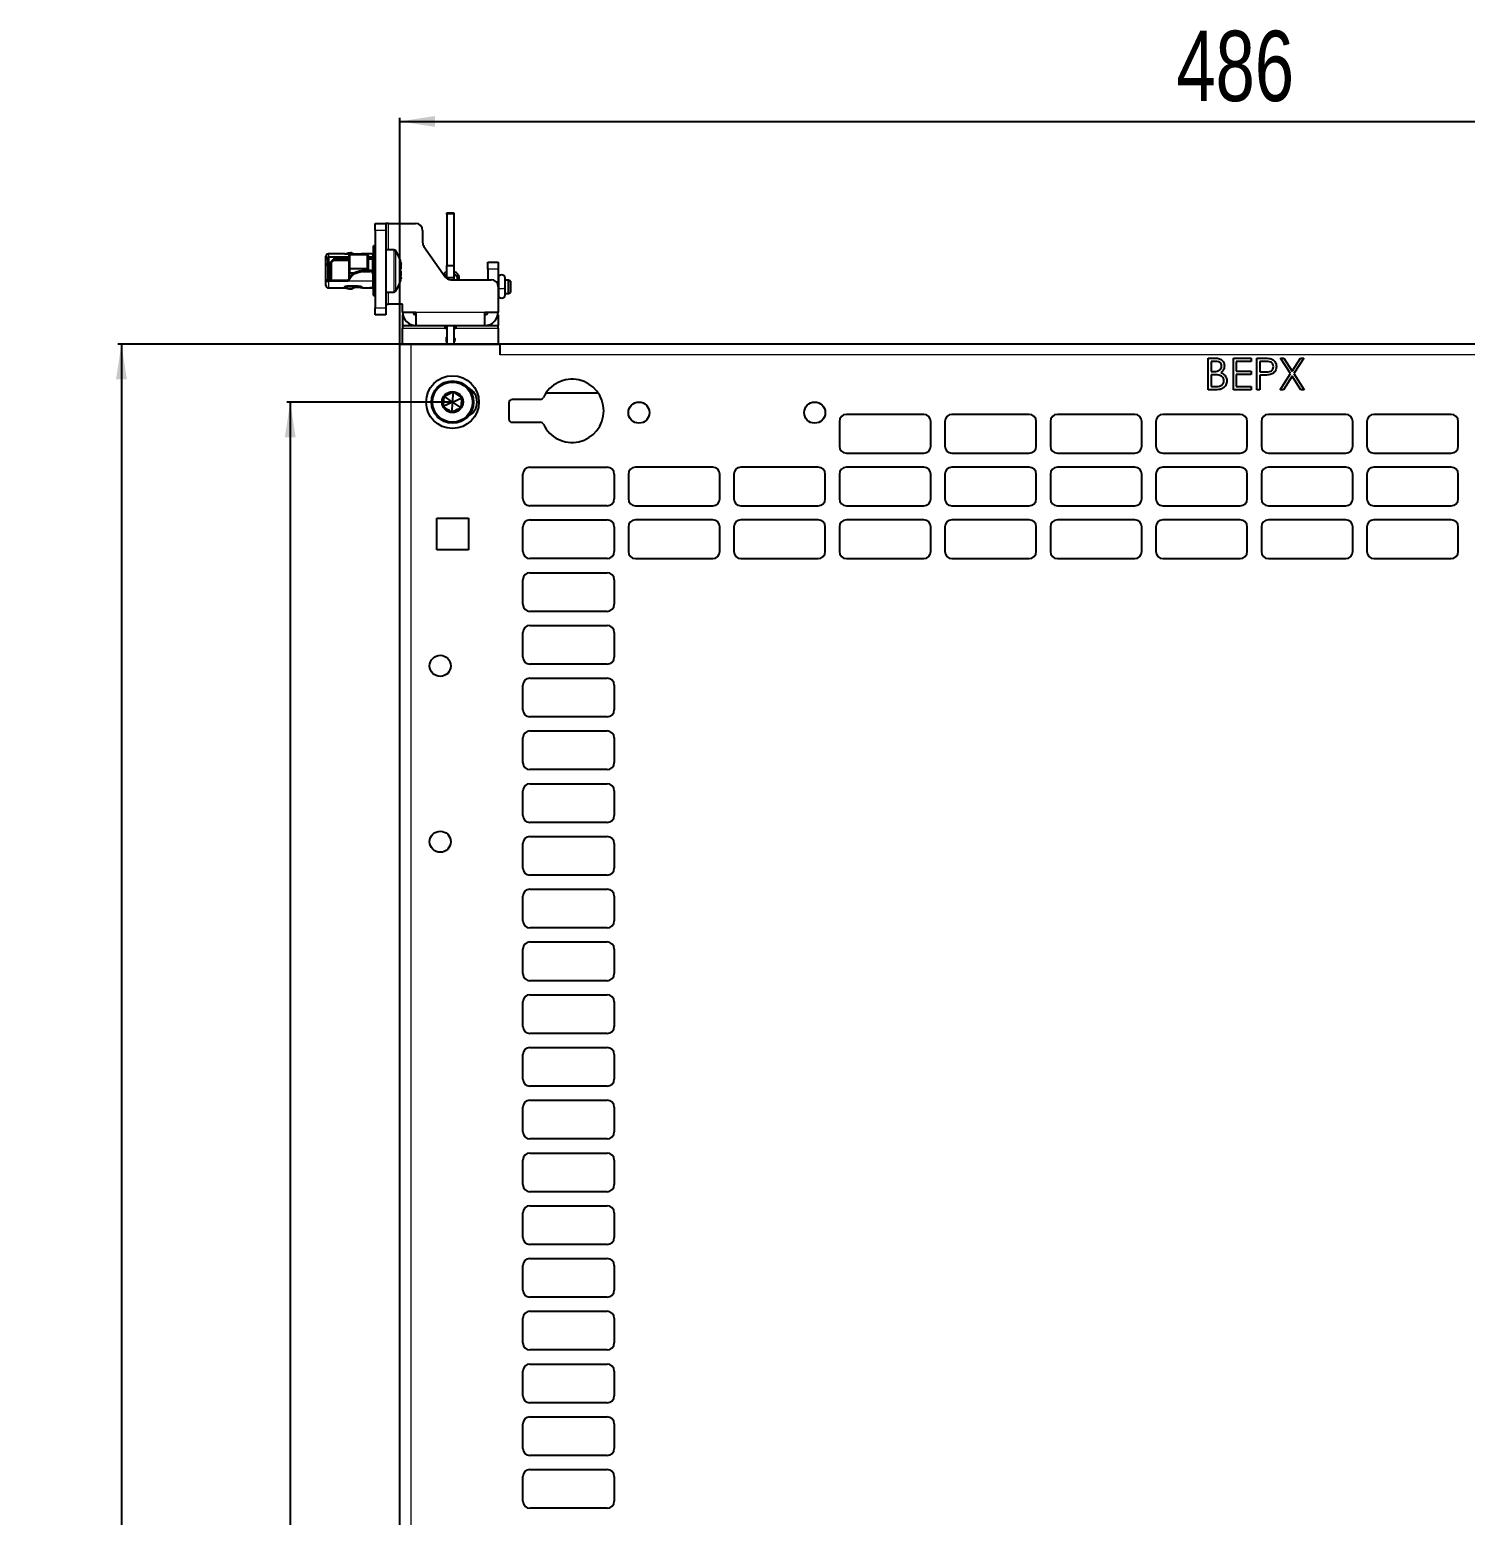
# Model space of a CAD drawing. Header units: millimetres. Extents: x -592 to 811, y -14 to 1990.
# Drawn here: x -591.7 to -183.4, y 1500.8 to 1923.2 of the extents above; entities that cross this region are included whole.
import ezdxf

# ---------------------------------------------------------------- set-up
doc = ezdxf.new("R2010")
doc.units = ezdxf.units.MM
doc.layers.add('FORMAT', color=7, linetype='Continuous')
doc.styles.add('SLDTEXTSTYLE0', font='TXT', dxfattribs={"width": 0.75})
doc.dimstyles.new('SLDDIMSTYLE0', dxfattribs={"dimtxt": 20, "dimasz": 10, "dimexe": 0, "dimexo": 0.0625, "dimgap": 5, "dimtad": 2, "dimdec": 1, "dimrnd": 1e-09, "dimzin": 12, "dimdsep": 46, "dimtxsty": 'SLDTEXTSTYLE0', "dimsah": 1, "dimcen": 0.09, "dimadec": 0, "dimazin": 3, "dimtfac": 1, "dimtofl": 0, "dimtmove": 0, "dimatfit": 3, "dimfxl": 0, "dimfrac": 2, "dimtolj": 1, "dimtzin": 12, "dimarcsym": 0})

# ---------------------------------------------------------------- blocks, each defined once
blk = doc.blocks.new('_D')
at = {"layer": 'FORMAT'}
for p, q in [((-457.93, 1833.85), (-566.57, 1833.85)), ((-565.57, 1833.85), (-565.57, 150.83)), ((-457.93, 150.83), (-566.57, 150.83))]:
    blk.add_line(p, q, dxfattribs=at)
for points in [[(-565.57, 1833.85), (-567.11, 1823.85), (-564.04, 1823.85)], [(-565.57, 150.83), (-564.04, 160.83), (-567.11, 160.83)]]:
    blk.add_solid(points, dxfattribs=at)
at = {"layer": 'FORMAT', "insert": (-591.36, 962.78), "char_height": 20, "attachment_point": 1, "rotation": 90, "style": 'SLDTEXTSTYLE0'}
blk.add_mtext('1683', dxfattribs=at)
blk = doc.blocks.new('_D_1')
at = {"layer": 'FORMAT'}
for p, q in [((-486.42, 1833.85), (-486.42, 1898.14)), ((-486.42, 1897.14), (-0.42, 1897.14)), ((-0.42, 1833.85), (-0.42, 1898.14))]:
    blk.add_line(p, q, dxfattribs=at)
for points in [[(-486.42, 1897.14), (-476.42, 1895.6), (-476.42, 1898.68)], [(-0.42, 1897.14), (-10.42, 1898.68), (-10.42, 1895.6)]]:
    blk.add_solid(points, dxfattribs=at)
at = {"layer": 'FORMAT', "insert": (-265.59, 1922.92), "char_height": 20, "attachment_point": 1, "style": 'SLDTEXTSTYLE0'}
blk.add_mtext('486', dxfattribs=at)
blk = doc.blocks.new('_D_5')
at = {"layer": 'FORMAT'}
for p, q in [((-471.43, 1817.34), (-518.57, 1817.34)), ((-517.57, 1817.34), (-517.57, 167.34)), ((-471.43, 167.34), (-518.57, 167.34))]:
    blk.add_line(p, q, dxfattribs=at)
for points in [[(-517.57, 1817.34), (-519.11, 1807.34), (-516.04, 1807.34)], [(-517.57, 167.34), (-516.04, 177.34), (-519.11, 177.34)]]:
    blk.add_solid(points, dxfattribs=at)
at = {"layer": 'FORMAT', "insert": (-543.36, 962.78), "char_height": 20, "attachment_point": 1, "rotation": 90, "style": 'SLDTEXTSTYLE0'}
blk.add_mtext('1650', dxfattribs=at)

msp = doc.modelspace()

# ---------------------------------------------------------------- linework, layer by layer
at = {"color": 7, "linetype": 'Continuous', "lineweight": 25}
for p, q in [((-493.42, 1868.14), (-490.42, 1868.14)), ((-493.42, 1866.14), (-493.42, 1868.14)), ((-490.42, 1868.14), (-490.42, 1866.14)), ((-489.62, 1868.14), (-490.42, 1868.14)), ((-489.62, 1868.14), (-481.92, 1868.14)), ((-473.02, 1871.14), (-471.02, 1871.14)), ((-473.02, 1870.77), (-473.02, 1871.14)), ((-473.02, 1870.77), (-473.02, 1856.14)), ((-471.02, 1871.14), (-471.02, 1870.77)), ((-471.02, 1870.77), (-471.02, 1856.14)), ((-493.42, 1866.14), (-493.42, 1844.14)), ((-490.42, 1866.14), (-490.42, 1844.14)), ((-479.92, 1866.14), (-479.92, 1862.77)), ((-507.42, 1857.94), (-507.42, 1858.79)), ((-502.02, 1859.49), (-506.72, 1859.49)), ((-504.72, 1858.5), (-506.72, 1858.5)), ((-504.72, 1858.1), (-504.72, 1858.5)), ((-500.82, 1858.5), (-504.72, 1858.5)), ((-502.02, 1859.49), (-502.02, 1859.48)), ((-502.02, 1859.46), (-502.02, 1859.48)), ((-498.22, 1859.38), (-501.52, 1859.38)), ((-500.82, 1858.95), (-500.71, 1859.19)), ((-500.82, 1855.35), (-500.82, 1858.95)), ((-500.71, 1859.19), (-500.71, 1855.23)), ((-495.62, 1859.19), (-500.71, 1859.19)), ((-499.5, 1859.42), (-499.42, 1859.38)), ((-494.4, 1859.49), (-497.05, 1859.49)), ((-495.62, 1855.23), (-495.62, 1859.19)), ((-495.62, 1859.19), (-495.42, 1859.05)), ((-495.42, 1859.05), (-495.42, 1855.3)), ((-494.12, 1858.5), (-495.42, 1858.5)), ((-494.37, 1859.49), (-494.12, 1859.49)), ((-493.92, 1851.94), (-493.92, 1861.74)), ((-493.42, 1861.74), (-493.92, 1861.74)), ((-488.1, 1860.64), (-490.42, 1860.64)), ((-479.56, 1861.62), (-473.52, 1852.99)), ((-507.42, 1857.94), (-506.92, 1857.94)), ((-507.42, 1856.52), (-507.42, 1857.94)), ((-506.92, 1856.52), (-507.42, 1856.52)), ((-507.42, 1856.28), (-507.42, 1856.52)), ((-506.92, 1856.28), (-507.42, 1856.28)), ((-507.42, 1851.99), (-507.42, 1856.28)), ((-506.92, 1857.94), (-506.92, 1856.52)), ((-506.92, 1856.52), (-506.92, 1856.28)), ((-506.92, 1856.28), (-506.92, 1851.99)), ((-506.72, 1857.27), (-506.72, 1857.07)), ((-506.22, 1856.89), (-506.72, 1856.89)), ((-506.72, 1856.89), (-506.72, 1856.66)), ((-506.72, 1856.66), (-506.22, 1856.66)), ((-506.72, 1856.48), (-506.72, 1856.06)), ((-506.42, 1856.06), (-506.72, 1856.06)), ((-506.72, 1856.06), (-506.72, 1855.91)), ((-506.72, 1855.91), (-506.42, 1855.91)), ((-506.42, 1852.14), (-506.42, 1856.66)), ((-506.22, 1856.66), (-506.22, 1856.89)), ((-505.92, 1857.02), (-505.92, 1852)), ((-500.82, 1857.64), (-505.25, 1857.64)), ((-504.72, 1858.1), (-500.82, 1858.1)), ((-500.82, 1855.35), (-500.71, 1855.23)), ((-500.82, 1854.16), (-500.82, 1855.35)), ((-495.62, 1855.23), (-500.71, 1855.23)), ((-500.71, 1855.23), (-500.71, 1854.02)), ((-497.22, 1854.68), (-498.06, 1854.57)), ((-495.62, 1854.69), (-497.03, 1854.69)), ((-497.03, 1854.48), (-494.87, 1854.48)), ((-495.62, 1855.23), (-495.42, 1855.3)), ((-495.62, 1854.69), (-495.62, 1855.23)), ((-495.42, 1854.77), (-495.62, 1854.69)), ((-495.42, 1858.1), (-494.12, 1858.1)), ((-495.42, 1855.3), (-495.42, 1854.77)), ((-494.87, 1854.79), (-495.42, 1854.79)), ((-494.22, 1858.1), (-494.22, 1854.43)), ((-493.92, 1857.64), (-494.22, 1857.64)), ((-493.92, 1854.48), (-494.22, 1854.44)), ((-473.02, 1856.14), (-471.02, 1856.14)), ((-473.02, 1852.64), (-473.02, 1856.14)), ((-471.02, 1856.14), (-471.02, 1852.64)), ((-461.42, 1857.14), (-458.42, 1857.14)), ((-461.42, 1855.14), (-461.42, 1857.14)), ((-461.42, 1855.14), (-461.42, 1852.14)), ((-458.42, 1857.14), (-458.42, 1855.14)), ((-458.42, 1855.14), (-458.42, 1850.14)), ((-506.92, 1851.99), (-507.42, 1851.99)), ((-507.42, 1850.49), (-507.42, 1851.99)), ((-506.72, 1853.36), (-506.42, 1853.36)), ((-506.72, 1852.61), (-506.42, 1852.61)), ((-506.72, 1852), (-506.72, 1852.61)), ((-506.72, 1852), (-501.12, 1852)), ((-501.12, 1851.7), (-506.72, 1851.7)), ((-506.42, 1852.14), (-506.29, 1852)), ((-502.02, 1850), (-502.02, 1850.13)), ((-498.22, 1850.34), (-501.52, 1850.34)), ((-501.12, 1852), (-499.97, 1853.59)), ((-499.97, 1853.29), (-501.12, 1851.7)), ((-501.12, 1852), (-501.12, 1851.7)), ((-500.82, 1854.16), (-500.71, 1854.02)), ((-500.82, 1852.41), (-500.82, 1854.16)), ((-499.48, 1854.02), (-500.71, 1854.02)), ((-500.71, 1854.02), (-500.71, 1852.57)), ((-499.1, 1850.15), (-499.21, 1850.34)), ((-499.1, 1850.15), (-499.1, 1850.14)), ((-494.12, 1854.19), (-494.12, 1853.89)), ((-494.12, 1853.89), (-494.12, 1851.7)), ((-493.92, 1851.94), (-493.42, 1851.94)), ((-493.92, 1851.58), (-493.92, 1850.34)), ((-493.92, 1847.79), (-493.92, 1850.34)), ((-493.92, 1850.34), (-493.42, 1850.34)), ((-493.43, 1851.64), (-493.42, 1851.64)), ((-471.02, 1852.64), (-473.02, 1852.64)), ((-473.02, 1852.64), (-473.02, 1852.49)), ((-471.88, 1852.14), (-460.42, 1852.14)), ((-471.02, 1852.64), (-471.02, 1852.14)), ((-470.1, 1852.61), (-470.1, 1852.14)), ((-470.1, 1852.61), (-470.1, 1852.61)), ((-469.5, 1852.14), (-469.5, 1852.62)), ((-458.39, 1852.04), (-458.42, 1852.04)), ((-458.42, 1850.14), (-458.42, 1842.94)), ((-458.39, 1852.55), (-458.39, 1849.81)), ((-456.49, 1849.81), (-456.49, 1852.55)), ((-455.47, 1852.04), (-456.49, 1852.04)), ((-454.97, 1851.75), (-455.47, 1852.04)), ((-455.47, 1848.24), (-455.47, 1852.04)), ((-454.97, 1851.75), (-454.97, 1848.53)), ((-506.72, 1849.79), (-502.02, 1849.79)), ((-502.02, 1850), (-502.02, 1849.79)), ((-502.02, 1849.8), (-500.93, 1849.61)), ((-498.22, 1849.9), (-499.42, 1849.9)), ((-497.05, 1849.79), (-494.4, 1849.79)), ((-497.02, 1849.79), (-497.05, 1849.79)), ((-497.02, 1849.79), (-497.02, 1849.92)), ((-494.92, 1849.82), (-494.92, 1849.84)), ((-494.37, 1849.96), (-494.12, 1849.96)), ((-494.37, 1849.79), (-494.12, 1849.79)), ((-493.42, 1847.79), (-493.92, 1847.79)), ((-493.92, 1847.79), (-493.92, 1847.54)), ((-493.42, 1847.54), (-493.92, 1847.54)), ((-490.42, 1848.64), (-488.1, 1848.64)), ((-458.42, 1848.24), (-458.39, 1848.24)), ((-458.39, 1849.81), (-458.39, 1847.85)), ((-456.49, 1847.85), (-456.49, 1849.81)), ((-456.49, 1848.24), (-455.47, 1848.24)), ((-455.47, 1848.24), (-454.97, 1848.53)), ((-493.42, 1842.14), (-493.42, 1844.14)), ((-490.42, 1842.14), (-493.42, 1842.14)), ((-490.42, 1845.14), (-489.62, 1845.14)), ((-490.42, 1844.14), (-490.42, 1842.14)), ((-485.62, 1845.14), (-489.62, 1845.14)), ((-485.62, 1842.94), (-485.62, 1845.14)), ((-485.62, 1842.94), (-481.82, 1842.94)), ((-485.62, 1842.14), (-485.62, 1839.14)), ((-485.54, 1842.14), (-485.62, 1842.14)), ((-481.82, 1842.94), (-481.82, 1839.14)), ((-462.22, 1842.94), (-458.42, 1842.94)), ((-462.22, 1839.14), (-462.22, 1842.94)), ((-458.42, 1842.14), (-458.51, 1842.14)), ((-458.42, 1842.14), (-458.42, 1839.14)), ((-485.62, 1839.14), (-481.82, 1839.14)), ((-485.62, 1839.14), (-485.62, 1838.34)), ((-485.62, 1833.84), (-485.62, 1838.34)), ((-481.82, 1839.14), (-473.52, 1839.14)), ((-473.52, 1839.14), (-470.52, 1839.14)), ((-473.52, 1838.34), (-473.52, 1839.14)), ((-473.52, 1838.34), (-473.02, 1838.34)), ((-473.02, 1839.14), (-473.02, 1833.84)), ((-471.02, 1839.14), (-471.02, 1833.84)), ((-471.02, 1838.34), (-470.52, 1838.34)), ((-470.52, 1839.14), (-462.22, 1839.14)), ((-470.52, 1839.14), (-470.52, 1838.34)), ((-462.22, 1839.14), (-458.42, 1839.14)), ((-458.42, 1838.34), (-458.42, 1839.14)), ((-458.42, 1838.34), (-458.42, 1833.84)), ((-486.42, 150.84), (-486.42, 1833.84)), ((-486.42, 1833.84), (-483.32, 1833.84)), ((-483.32, 1833.84), (-457.92, 1833.84)), ((-457.92, 1833.84), (-457.92, 1833.85)), ((-28.92, 1833.85), (-457.92, 1833.85)), ((-457.92, 1833.84), (-457.92, 1830.75)), ((-256.54, 1829.85), (-254.78, 1829.85)), ((-256.54, 1820.85), (-256.54, 1829.85)), ((-254.63, 1828.92), (-255.73, 1828.92)), ((-255.73, 1828.92), (-255.73, 1826.04)), ((-249.38, 1829.85), (-244.31, 1829.85)), ((-249.38, 1820.85), (-249.38, 1829.85)), ((-248.58, 1828.92), (-248.58, 1826.15)), ((-244.31, 1828.92), (-248.58, 1828.92)), ((-244.31, 1829.85), (-244.31, 1828.92)), ((-242.69, 1829.85), (-240.93, 1829.85)), ((-242.69, 1820.85), (-242.69, 1829.85)), ((-241.88, 1828.92), (-241.88, 1825.92)), ((-240.24, 1828.92), (-241.88, 1828.92)), ((-235.94, 1829.85), (-235.01, 1829.85)), ((-233.12, 1825.44), (-235.94, 1829.85)), ((-235.01, 1829.85), (-232.65, 1826.17)), ((-232.65, 1826.17), (-230.3, 1829.85)), ((-229.36, 1829.85), (-232.19, 1825.44)), ((-230.3, 1829.85), (-229.36, 1829.85)), ((-255.73, 1826.04), (-255.19, 1826.04)), ((-255.73, 1825.12), (-255.73, 1821.77)), ((-255.19, 1825.12), (-255.73, 1825.12)), ((-248.58, 1826.15), (-244.31, 1826.15)), ((-248.58, 1825.23), (-248.58, 1821.77)), ((-244.31, 1825.23), (-248.58, 1825.23)), ((-244.31, 1826.15), (-244.31, 1825.23)), ((-241.88, 1825.92), (-240.31, 1825.9)), ((-241.88, 1825), (-241.88, 1820.85)), ((-241.24, 1825), (-241.88, 1825)), ((-236.06, 1820.85), (-233.12, 1825.44)), ((-232.65, 1824.71), (-235.12, 1820.85)), ((-230.18, 1820.85), (-232.65, 1824.71)), ((-232.19, 1825.44), (-229.25, 1820.85)), ((-254.1, 1820.85), (-256.54, 1820.85)), ((-255.73, 1821.77), (-254.58, 1821.77)), ((-244.31, 1820.85), (-249.38, 1820.85)), ((-248.58, 1821.77), (-244.31, 1821.77)), ((-244.31, 1821.77), (-244.31, 1820.85)), ((-241.88, 1820.85), (-242.69, 1820.85)), ((-235.12, 1820.85), (-236.06, 1820.85)), ((-229.25, 1820.85), (-230.18, 1820.85)), ((-471.42, 1817.34), (-474.04, 1816.12)), ((-471.42, 1817.34), (-473.79, 1818.99)), ((-471.42, 1817.34), (-471.68, 1814.46)), ((-471.42, 1817.34), (-471.17, 1820.21)), ((-471.42, 1817.34), (-468.81, 1818.56)), ((-471.42, 1817.34), (-469.06, 1815.68)), ((-455.42, 1817.1), (-455.42, 1812.6)), ((-446.48, 1818.1), (-454.42, 1818.1)), ((-429.94, 1819.85), (-444.91, 1819.85)), ((-337.42, 1813.84), (-359.42, 1813.84)), ((-307.42, 1813.84), (-329.42, 1813.84)), ((-277.42, 1813.84), (-299.42, 1813.84)), ((-247.42, 1813.84), (-269.42, 1813.84)), ((-217.42, 1813.84), (-239.42, 1813.84)), ((-187.42, 1813.84), (-209.42, 1813.84)), ((-454.42, 1811.6), (-446.48, 1811.6)), ((-361.42, 1811.84), (-361.42, 1804.84)), ((-335.42, 1804.84), (-335.42, 1811.84)), ((-331.42, 1811.84), (-331.42, 1804.84)), ((-305.42, 1804.84), (-305.42, 1811.84)), ((-301.42, 1811.84), (-301.42, 1804.84)), ((-275.42, 1804.84), (-275.42, 1811.84)), ((-271.42, 1811.84), (-271.42, 1804.84)), ((-245.42, 1804.84), (-245.42, 1811.84)), ((-241.42, 1811.84), (-241.42, 1804.84)), ((-215.42, 1804.84), (-215.42, 1811.84)), ((-211.42, 1811.84), (-211.42, 1804.84)), ((-185.42, 1804.84), (-185.42, 1811.84)), ((-359.42, 1802.84), (-337.42, 1802.84)), ((-329.42, 1802.84), (-307.42, 1802.84)), ((-299.42, 1802.84), (-277.42, 1802.84)), ((-269.42, 1802.84), (-247.42, 1802.84)), ((-239.42, 1802.84), (-217.42, 1802.84)), ((-209.42, 1802.84), (-187.42, 1802.84)), ((-451.42, 1789.84), (-451.42, 1796.84)), ((-449.42, 1798.84), (-427.42, 1798.84)), ((-425.42, 1796.84), (-425.42, 1789.84)), ((-421.42, 1796.84), (-421.42, 1789.84)), ((-397.42, 1798.84), (-419.42, 1798.84)), ((-395.42, 1789.84), (-395.42, 1796.84)), ((-391.42, 1796.84), (-391.42, 1789.84)), ((-367.42, 1798.84), (-389.42, 1798.84)), ((-365.42, 1789.84), (-365.42, 1796.84)), ((-361.42, 1796.84), (-361.42, 1789.84)), ((-337.42, 1798.84), (-359.42, 1798.84)), ((-335.42, 1789.84), (-335.42, 1796.84)), ((-331.42, 1796.84), (-331.42, 1789.84)), ((-307.42, 1798.84), (-329.42, 1798.84)), ((-305.42, 1789.84), (-305.42, 1796.84)), ((-301.42, 1796.84), (-301.42, 1789.84)), ((-277.42, 1798.84), (-299.42, 1798.84)), ((-275.42, 1789.84), (-275.42, 1796.84)), ((-271.42, 1796.84), (-271.42, 1789.84)), ((-247.42, 1798.84), (-269.42, 1798.84)), ((-245.42, 1789.84), (-245.42, 1796.84)), ((-241.42, 1796.84), (-241.42, 1789.84)), ((-217.42, 1798.84), (-239.42, 1798.84)), ((-215.42, 1789.84), (-215.42, 1796.84)), ((-211.42, 1796.84), (-211.42, 1789.84)), ((-187.42, 1798.84), (-209.42, 1798.84)), ((-185.42, 1789.84), (-185.42, 1796.84)), ((-427.42, 1787.84), (-449.42, 1787.84)), ((-419.42, 1787.84), (-397.42, 1787.84)), ((-389.42, 1787.84), (-367.42, 1787.84)), ((-359.42, 1787.84), (-337.42, 1787.84)), ((-329.42, 1787.84), (-307.42, 1787.84)), ((-299.42, 1787.84), (-277.42, 1787.84)), ((-269.42, 1787.84), (-247.42, 1787.84)), ((-239.42, 1787.84), (-217.42, 1787.84)), ((-209.42, 1787.84), (-187.42, 1787.84)), ((-475.92, 1784.34), (-466.92, 1784.34)), ((-475.92, 1775.34), (-475.92, 1784.34)), ((-466.92, 1784.34), (-466.92, 1775.34)), ((-449.42, 1783.84), (-427.42, 1783.84)), ((-397.42, 1783.84), (-419.42, 1783.84)), ((-367.42, 1783.84), (-389.42, 1783.84)), ((-337.42, 1783.84), (-359.42, 1783.84)), ((-307.42, 1783.84), (-329.42, 1783.84)), ((-277.42, 1783.84), (-299.42, 1783.84)), ((-247.42, 1783.84), (-269.42, 1783.84)), ((-217.42, 1783.84), (-239.42, 1783.84)), ((-187.42, 1783.84), (-209.42, 1783.84)), ((-451.42, 1774.84), (-451.42, 1781.84)), ((-425.42, 1781.84), (-425.42, 1774.84)), ((-421.42, 1781.84), (-421.42, 1774.84)), ((-395.42, 1774.84), (-395.42, 1781.84)), ((-391.42, 1781.84), (-391.42, 1774.84)), ((-365.42, 1774.84), (-365.42, 1781.84)), ((-361.42, 1781.84), (-361.42, 1774.84)), ((-335.42, 1774.84), (-335.42, 1781.84)), ((-331.42, 1781.84), (-331.42, 1774.84)), ((-305.42, 1774.84), (-305.42, 1781.84)), ((-301.42, 1781.84), (-301.42, 1774.84)), ((-275.42, 1774.84), (-275.42, 1781.84)), ((-271.42, 1781.84), (-271.42, 1774.84)), ((-245.42, 1774.84), (-245.42, 1781.84)), ((-241.42, 1781.84), (-241.42, 1774.84)), ((-215.42, 1774.84), (-215.42, 1781.84)), ((-211.42, 1781.84), (-211.42, 1774.84)), ((-185.42, 1774.84), (-185.42, 1781.84)), ((-466.92, 1775.34), (-475.92, 1775.34)), ((-427.42, 1772.84), (-449.42, 1772.84)), ((-419.42, 1772.84), (-397.42, 1772.84)), ((-389.42, 1772.84), (-367.42, 1772.84)), ((-359.42, 1772.84), (-337.42, 1772.84)), ((-329.42, 1772.84), (-307.42, 1772.84)), ((-299.42, 1772.84), (-277.42, 1772.84)), ((-269.42, 1772.84), (-247.42, 1772.84)), ((-239.42, 1772.84), (-217.42, 1772.84)), ((-209.42, 1772.84), (-187.42, 1772.84)), ((-451.42, 1759.84), (-451.42, 1766.84)), ((-449.42, 1768.84), (-427.42, 1768.84)), ((-425.42, 1766.84), (-425.42, 1759.84)), ((-427.42, 1757.84), (-449.42, 1757.84)), ((-449.42, 1753.84), (-427.42, 1753.84)), ((-451.42, 1744.84), (-451.42, 1751.84)), ((-425.42, 1751.84), (-425.42, 1744.84)), ((-427.42, 1742.84), (-449.42, 1742.84)), ((-451.42, 1729.84), (-451.42, 1736.84)), ((-449.42, 1738.84), (-427.42, 1738.84)), ((-425.42, 1736.84), (-425.42, 1729.84)), ((-427.42, 1727.84), (-449.42, 1727.84)), ((-449.42, 1723.84), (-427.42, 1723.84)), ((-451.42, 1714.84), (-451.42, 1721.84)), ((-425.42, 1721.84), (-425.42, 1714.84)), ((-427.42, 1712.84), (-449.42, 1712.84)), ((-451.42, 1699.84), (-451.42, 1706.84)), ((-449.42, 1708.84), (-427.42, 1708.84)), ((-425.42, 1706.84), (-425.42, 1699.84)), ((-427.42, 1697.84), (-449.42, 1697.84)), ((-449.42, 1693.84), (-427.42, 1693.84)), ((-451.42, 1684.84), (-451.42, 1691.84)), ((-425.42, 1691.84), (-425.42, 1684.84)), ((-427.42, 1682.84), (-449.42, 1682.84)), ((-449.42, 1678.84), (-427.42, 1678.84)), ((-451.42, 1669.84), (-451.42, 1676.84)), ((-425.42, 1676.84), (-425.42, 1669.84)), ((-427.42, 1667.84), (-449.42, 1667.84)), ((-451.42, 1654.84), (-451.42, 1661.84)), ((-449.42, 1663.84), (-427.42, 1663.84)), ((-425.42, 1661.84), (-425.42, 1654.84)), ((-427.42, 1652.84), (-449.42, 1652.84)), ((-449.42, 1648.84), (-427.42, 1648.84)), ((-451.42, 1639.84), (-451.42, 1646.84)), ((-425.42, 1646.84), (-425.42, 1639.84)), ((-427.42, 1637.84), (-449.42, 1637.84)), ((-451.42, 1624.84), (-451.42, 1631.84)), ((-449.42, 1633.84), (-427.42, 1633.84)), ((-425.42, 1631.84), (-425.42, 1624.84)), ((-427.42, 1622.84), (-449.42, 1622.84)), ((-449.42, 1618.84), (-427.42, 1618.84)), ((-451.42, 1609.84), (-451.42, 1616.84)), ((-425.42, 1616.84), (-425.42, 1609.84)), ((-427.42, 1607.84), (-449.42, 1607.84)), ((-451.42, 1594.84), (-451.42, 1601.84)), ((-449.42, 1603.84), (-427.42, 1603.84)), ((-425.42, 1601.84), (-425.42, 1594.84)), ((-427.42, 1592.84), (-449.42, 1592.84)), ((-449.42, 1588.84), (-427.42, 1588.84)), ((-451.42, 1579.84), (-451.42, 1586.84)), ((-425.42, 1586.84), (-425.42, 1579.84)), ((-427.42, 1577.84), (-449.42, 1577.84)), ((-451.42, 1564.84), (-451.42, 1571.84)), ((-449.42, 1573.84), (-427.42, 1573.84)), ((-425.42, 1571.84), (-425.42, 1564.84)), ((-427.42, 1562.84), (-449.42, 1562.84)), ((-449.42, 1558.84), (-427.42, 1558.84)), ((-451.42, 1549.84), (-451.42, 1556.84)), ((-425.42, 1556.84), (-425.42, 1549.84)), ((-427.42, 1547.84), (-449.42, 1547.84)), ((-451.42, 1534.84), (-451.42, 1541.84)), ((-449.42, 1543.84), (-427.42, 1543.84)), ((-425.42, 1541.84), (-425.42, 1534.84)), ((-427.42, 1532.84), (-449.42, 1532.84)), ((-451.42, 1519.84), (-451.42, 1526.84)), ((-449.42, 1528.84), (-427.42, 1528.84)), ((-425.42, 1526.84), (-425.42, 1519.84)), ((-427.42, 1517.84), (-449.42, 1517.84)), ((-449.42, 1513.84), (-427.42, 1513.84)), ((-451.42, 1504.84), (-451.42, 1511.84)), ((-425.42, 1511.84), (-425.42, 1504.84)), ((-427.42, 1502.84), (-449.42, 1502.84))]:
    msp.add_line(p, q, dxfattribs=at)
at = {"color": 8, "linetype": 'Continuous', "lineweight": 18}
for p, q in [((-489.62, 1860.64), (-489.62, 1868.14)), ((-471.02, 1870.77), (-473.02, 1870.77)), ((-490.42, 1866.14), (-493.42, 1866.14)), ((-506.72, 1859.49), (-506.72, 1858.5)), ((-499.53, 1859.38), (-499.5, 1859.42)), ((-494.12, 1858.5), (-494.12, 1859.49)), ((-488.1, 1860.64), (-488.1, 1848.64)), ((-487.66, 1860.41), (-487.66, 1848.87)), ((-497.22, 1854.46), (-497.22, 1854.68)), ((-497.03, 1854.69), (-497.03, 1854.48)), ((-494.87, 1854.48), (-494.87, 1854.79)), ((-494.12, 1857.64), (-494.12, 1858.1)), ((-458.42, 1855.14), (-461.42, 1855.14)), ((-506.72, 1851.7), (-506.72, 1849.79)), ((-494.12, 1851.7), (-501.12, 1851.7)), ((-499.97, 1853.59), (-499.97, 1853.29)), ((-498.22, 1849.9), (-498.22, 1850.34)), ((-494.12, 1849.96), (-494.12, 1851.7)), ((-494.37, 1849.96), (-494.37, 1849.79)), ((-489.62, 1845.14), (-489.62, 1848.64)), ((-493.42, 1844.14), (-490.42, 1844.14)), ((-481.82, 1842.94), (-462.22, 1842.94)), ((-485.62, 1838.34), (-473.52, 1838.34)), ((-470.52, 1838.34), (-458.42, 1838.34)), ((-483.32, 1833.84), (-483.32, 150.84)), ((-28.92, 1830.75), (-457.92, 1830.75))]:
    msp.add_line(p, q, dxfattribs=at)
at = {"color": 7, "linetype": 'Continuous', "lineweight": 25, "flags": 128}
for points in [[(-506.92, 1857.15), (-506.92, 1857.17), (-506.91, 1857.2), (-506.89, 1857.22), (-506.87, 1857.24), (-506.84, 1857.25), (-506.8, 1857.26), (-506.76, 1857.27), (-506.72, 1857.27)], [(-493.92, 1858.12), (-493.99, 1858.11), (-494.12, 1858.1)], [(-506.92, 1852.12), (-506.92, 1852.1), (-506.91, 1852.08), (-506.89, 1852.06), (-506.87, 1852.04), (-506.84, 1852.02), (-506.8, 1852.01), (-506.76, 1852), (-506.72, 1852)], [(-493.92, 1851.98), (-493.99, 1851.99), (-494.12, 1852)], [(-493.92, 1851.58), (-493.93, 1851.6), (-493.94, 1851.62), (-493.96, 1851.64), (-493.98, 1851.66), (-494.01, 1851.68), (-494.05, 1851.69), (-494.09, 1851.7), (-494.12, 1851.7)], [(-471.02, 1835.84), (-470.87, 1835.57), (-470.77, 1835.09)], [(-470.77, 1835.09), (-470.87, 1834.61), (-471.02, 1834.34)]]:
    msp.add_lwpolyline(points, dxfattribs=at)
at = {"color": 8, "linetype": 'Continuous', "lineweight": 18, "flags": 128}
msp.add_lwpolyline([(-470.1, 1852.61), (-470.1, 1852.61), (-470.07, 1852.54), (-470, 1852.48), (-469.9, 1852.44), (-469.79, 1852.43), (-469.67, 1852.45), (-469.58, 1852.49), (-469.52, 1852.55), (-469.5, 1852.62)], dxfattribs=at)
at = {"color": 7, "linetype": 'Continuous', "lineweight": 25}
for centre, radius in [((-471.42, 1817.34), 7.5), ((-471.42, 1817.34), 6), ((-471.42, 1817.34), 5.7), ((-471.42, 1817.34), 3), ((-418.42, 1814.35), 3), ((-368.42, 1814.35), 3), ((-474.92, 1742.34), 3), ((-474.92, 1692.34), 3)]:
    msp.add_circle(centre, radius, dxfattribs=at)
for centre, radius, start, end in [((-481.92, 1866.14), 2, 0, 90), ((-477.92, 1862.77), 2, 180, 214.992), ((-506.72, 1858.79), 0.7, 90, 180), ((-506.79, 1857.86), 0.641, 84.2482, 172.7634), ((-494.12, 1859.69), 0.2, 269.9998, 359.9998), ((-494.11, 1858.68), 0.183, 264.2482, 352.7634), ((-488.1, 1860.1), 0.54, 35.2515, 90), ((-495.82, 1854.64), 10, 10.8849, 35.2515), ((-506.74, 1857.92), 0.183, 84.2482, 172.7634), ((-497.03, 1853.55), 0.932, 89.97, 102.0278), ((-494.81, 1854.1), 0.687, 7.2366, 95.7518), ((-494.81, 1853.8), 0.687, 7.2366, 95.7518), ((-506.72, 1850.49), 0.7, 180, 270), ((-506.81, 1852.4), 0.71, 215.1313, 277.0089), ((-493.88, 1851.5), 0.46, 10.179, 76.8719), ((-495.82, 1854.64), 10, 324.7485, 349.0216), ((-471.88, 1854.14), 2, 214.992, 270), ((-460.42, 1850.14), 2, 0, 90), ((-457.44, 1852.55), 0.95, 0, 180), ((-494.12, 1849.76), 0.197, 1.0398, 91.0034), ((-494.12, 1849.59), 0.2, 0.0002, 90.0002), ((-488.1, 1849.18), 0.54, 270, 324.7485), ((-457.44, 1847.85), 0.95, 180, 0), ((-481.82, 1842.94), 3.8, 180, 270), ((-481.82, 1842.94), 0.8, 180, 270), ((-462.22, 1842.94), 3.8, 270, 0), ((-462.22, 1842.94), 0.8, 270, 0), ((-472.02, 1835.09), 1.25, 143.1301, 216.8699), ((-468.92, 1817.34), 4.5, 294.975, 65.025), ((-437.42, 1814.85), 9, 205.1507, 154.8493), ((-454.42, 1817.1), 1, 90, 180), ((-446.48, 1819.1), 1, 270, 334.8493), ((-454.42, 1812.6), 1, 180, 270), ((-359.42, 1811.84), 2, 90, 180), ((-337.42, 1811.84), 2, 0, 90), ((-329.42, 1811.84), 2, 90, 180), ((-307.42, 1811.84), 2, 0, 90), ((-299.42, 1811.84), 2, 90, 180), ((-277.42, 1811.84), 2, 0, 90), ((-269.42, 1811.84), 2, 90, 180), ((-247.42, 1811.84), 2, 0, 90), ((-239.42, 1811.84), 2, 90, 180), ((-217.42, 1811.84), 2, 0, 90), ((-209.42, 1811.84), 2, 90, 180), ((-187.42, 1811.84), 2, 0, 90), ((-446.48, 1810.6), 1, 25.1507, 90), ((-359.42, 1804.84), 2, 180, 270), ((-337.42, 1804.84), 2, 270, 0), ((-329.42, 1804.84), 2, 180, 270), ((-307.42, 1804.84), 2, 270, 0), ((-299.42, 1804.84), 2, 180, 270), ((-277.42, 1804.84), 2, 270, 0), ((-269.42, 1804.84), 2, 180, 270), ((-247.42, 1804.84), 2, 270, 0), ((-239.42, 1804.84), 2, 180, 270), ((-217.42, 1804.84), 2, 270, 0), ((-209.42, 1804.84), 2, 180, 270), ((-187.42, 1804.84), 2, 270, 0), ((-449.42, 1796.84), 2, 90, 180), ((-427.42, 1796.84), 2, 0, 90), ((-419.42, 1796.84), 2, 90, 180), ((-397.42, 1796.84), 2, 0, 90), ((-389.42, 1796.84), 2, 90, 180), ((-367.42, 1796.84), 2, 0, 90), ((-359.42, 1796.84), 2, 90, 180), ((-337.42, 1796.84), 2, 0, 90), ((-329.42, 1796.84), 2, 90, 180), ((-307.42, 1796.84), 2, 0, 90), ((-299.42, 1796.84), 2, 90, 180), ((-277.42, 1796.84), 2, 0, 90), ((-269.42, 1796.84), 2, 90, 180), ((-247.42, 1796.84), 2, 0, 90), ((-239.42, 1796.84), 2, 90, 180), ((-217.42, 1796.84), 2, 0, 90), ((-209.42, 1796.84), 2, 90, 180), ((-187.42, 1796.84), 2, 0, 90), ((-449.42, 1789.84), 2, 180, 270), ((-427.42, 1789.84), 2, 270, 0), ((-419.42, 1789.84), 2, 180, 270), ((-397.42, 1789.84), 2, 270, 0), ((-389.42, 1789.84), 2, 180, 270), ((-367.42, 1789.84), 2, 270, 0), ((-359.42, 1789.84), 2, 180, 270), ((-337.42, 1789.84), 2, 270, 0), ((-329.42, 1789.84), 2, 180, 270), ((-307.42, 1789.84), 2, 270, 0), ((-299.42, 1789.84), 2, 180, 270), ((-277.42, 1789.84), 2, 270, 0), ((-269.42, 1789.84), 2, 180, 270), ((-247.42, 1789.84), 2, 270, 0), ((-239.42, 1789.84), 2, 180, 270), ((-217.42, 1789.84), 2, 270, 0), ((-209.42, 1789.84), 2, 180, 270), ((-187.42, 1789.84), 2, 270, 0), ((-449.42, 1781.84), 2, 90, 180), ((-427.42, 1781.84), 2, 0, 90), ((-419.42, 1781.84), 2, 90, 180), ((-397.42, 1781.84), 2, 0, 90), ((-389.42, 1781.84), 2, 90, 180), ((-367.42, 1781.84), 2, 0, 90), ((-359.42, 1781.84), 2, 90, 180), ((-337.42, 1781.84), 2, 0, 90), ((-329.42, 1781.84), 2, 90, 180), ((-307.42, 1781.84), 2, 0, 90), ((-299.42, 1781.84), 2, 90, 180), ((-277.42, 1781.84), 2, 0, 90), ((-269.42, 1781.84), 2, 90, 180), ((-247.42, 1781.84), 2, 0, 90), ((-239.42, 1781.84), 2, 90, 180), ((-217.42, 1781.84), 2, 0, 90), ((-209.42, 1781.84), 2, 90, 180), ((-187.42, 1781.84), 2, 0, 90), ((-449.42, 1774.84), 2, 180, 270), ((-427.42, 1774.84), 2, 270, 0), ((-419.42, 1774.84), 2, 180, 270), ((-397.42, 1774.84), 2, 270, 0), ((-389.42, 1774.84), 2, 180, 270), ((-367.42, 1774.84), 2, 270, 0), ((-359.42, 1774.84), 2, 180, 270), ((-337.42, 1774.84), 2, 270, 0), ((-329.42, 1774.84), 2, 180, 270), ((-307.42, 1774.84), 2, 270, 0), ((-299.42, 1774.84), 2, 180, 270), ((-277.42, 1774.84), 2, 270, 0), ((-269.42, 1774.84), 2, 180, 270), ((-247.42, 1774.84), 2, 270, 0), ((-239.42, 1774.84), 2, 180, 270), ((-217.42, 1774.84), 2, 270, 0), ((-209.42, 1774.84), 2, 180, 270), ((-187.42, 1774.84), 2, 270, 0), ((-449.42, 1766.84), 2, 90, 180), ((-427.42, 1766.84), 2, 0, 90), ((-449.42, 1759.84), 2, 180, 270), ((-427.42, 1759.84), 2, 270, 0), ((-449.42, 1751.84), 2, 90, 180), ((-427.42, 1751.84), 2, 0, 90), ((-449.42, 1744.84), 2, 180, 270), ((-427.42, 1744.84), 2, 270, 0), ((-449.42, 1736.84), 2, 90, 180), ((-427.42, 1736.84), 2, 0, 90), ((-449.42, 1729.84), 2, 180, 270), ((-427.42, 1729.84), 2, 270, 0), ((-449.42, 1721.84), 2, 90, 180), ((-427.42, 1721.84), 2, 0, 90), ((-449.42, 1714.84), 2, 180, 270), ((-427.42, 1714.84), 2, 270, 0), ((-449.42, 1706.84), 2, 90, 180), ((-427.42, 1706.84), 2, 0, 90), ((-449.42, 1699.84), 2, 180, 270), ((-427.42, 1699.84), 2, 270, 0), ((-449.42, 1691.84), 2, 90, 180), ((-427.42, 1691.84), 2, 0, 90), ((-449.42, 1684.84), 2, 180, 270), ((-427.42, 1684.84), 2, 270, 0), ((-449.42, 1676.84), 2, 90, 180), ((-427.42, 1676.84), 2, 0, 90), ((-449.42, 1669.84), 2, 180, 270), ((-427.42, 1669.84), 2, 270, 0), ((-449.42, 1661.84), 2, 90, 180), ((-427.42, 1661.84), 2, 0, 90), ((-449.42, 1654.84), 2, 180, 270), ((-427.42, 1654.84), 2, 270, 0), ((-449.42, 1646.84), 2, 90, 180), ((-427.42, 1646.84), 2, 0, 90), ((-449.42, 1639.84), 2, 180, 270), ((-427.42, 1639.84), 2, 270, 0), ((-449.42, 1631.84), 2, 90, 180), ((-427.42, 1631.84), 2, 0, 90), ((-449.42, 1624.84), 2, 180, 270), ((-427.42, 1624.84), 2, 270, 0), ((-449.42, 1616.84), 2, 90, 180), ((-427.42, 1616.84), 2, 0, 90), ((-449.42, 1609.84), 2, 180, 270), ((-427.42, 1609.84), 2, 270, 0), ((-449.42, 1601.84), 2, 90, 180), ((-427.42, 1601.84), 2, 0, 90), ((-449.42, 1594.84), 2, 180, 270), ((-427.42, 1594.84), 2, 270, 0), ((-449.42, 1586.84), 2, 90, 180), ((-427.42, 1586.84), 2, 0, 90), ((-449.42, 1579.84), 2, 180, 270), ((-427.42, 1579.84), 2, 270, 0), ((-449.42, 1571.84), 2, 90, 180), ((-427.42, 1571.84), 2, 0, 90), ((-449.42, 1564.84), 2, 180, 270), ((-427.42, 1564.84), 2, 270, 0), ((-449.42, 1556.84), 2, 90, 180), ((-427.42, 1556.84), 2, 0, 90), ((-449.42, 1549.84), 2, 180, 270), ((-427.42, 1549.84), 2, 270, 0), ((-449.42, 1541.84), 2, 90, 180), ((-427.42, 1541.84), 2, 0, 90), ((-449.42, 1534.84), 2, 180, 270), ((-427.42, 1534.84), 2, 270, 0), ((-449.42, 1526.84), 2, 90, 180), ((-427.42, 1526.84), 2, 0, 90), ((-449.42, 1519.84), 2, 180, 270), ((-427.42, 1519.84), 2, 270, 0), ((-449.42, 1511.84), 2, 90, 180), ((-427.42, 1511.84), 2, 0, 90), ((-449.42, 1504.84), 2, 180, 270), ((-427.42, 1504.84), 2, 270, 0)]:
    msp.add_arc(centre, radius, start, end, dxfattribs=at)
at = {"color": 8, "linetype": 'Continuous', "lineweight": 18}
for centre, start, end in [((-457.67, 1851.23), 243.0891, 278.3694), ((-457.21, 1851.23), 261.6306, 296.9109)]:
    msp.add_arc(centre, 1.59, start, end, dxfattribs=at)
at = {"color": 7, "linetype": 'Continuous', "lineweight": 25}
msp.add_ellipse((-497.03, 1854.36), major_axis=(0.75, 0), ratio=0.445831, start_param=1.570796, end_param=1.83344, dxfattribs=at)
for points, knots in [([(-506.72, 1858.5), (-506.72, 1858.23), (-506.72, 1857.76), (-506.72, 1857.16), (-506.72, 1856.89)], [0, 0, 0, 0, 0.5598658, 1, 1, 1, 1]), ([(-504.72, 1858.5), (-505, 1858.23), (-505.51, 1857.76), (-506, 1857.16), (-506.22, 1856.89)], [0, 0, 0, 0, 0.559911, 1, 1, 1, 1]), ([(-502.02, 1859.48), (-501.53, 1859.6), (-500.85, 1859.76), (-499.96, 1859.74), (-499.66, 1859.53), (-499.5, 1859.42)], [0, 0, 0, 0, 0.587693, 0.790818, 1, 1, 1, 1]), ([(-501.52, 1859.38), (-501.58, 1859.38), (-501.69, 1859.38), (-501.84, 1859.4), (-501.96, 1859.42), (-502.02, 1859.44), (-502.02, 1859.45), (-502.02, 1859.46)], [0, 0, 0, 0, 0.214445, 0.428893, 0.643239, 0.857188, 1, 1, 1, 1]), ([(-499.92, 1859.65), (-499.98, 1859.68), (-500.07, 1859.74), (-500.22, 1859.77), (-500.45, 1859.76), (-500.75, 1859.69), (-501.01, 1859.65), (-501.1, 1859.64)], [0, 0, 0, 0, 0.19596, 0.292391, 0.38871, 0.788731, 1, 1, 1, 1]), ([(-497.05, 1859.48), (-497.06, 1859.48), (-497.08, 1859.48), (-497.26, 1859.45), (-497.56, 1859.41), (-497.9, 1859.38), (-498.13, 1859.38), (-498.22, 1859.38)], [0, 0, 0, 0, 0.1326214, 0.3673445, 0.5984034, 0.8309546, 1, 1, 1, 1]), ([(-504.72, 1858.1), (-505, 1857.86), (-505.51, 1857.44), (-506, 1856.9), (-506.22, 1856.66)], [0, 0, 0, 0, 0.559868, 1, 1, 1, 1]), ([(-499.97, 1853.59), (-499.85, 1853.72), (-499.61, 1853.99), (-498.94, 1854.33), (-498.4, 1854.48), (-498.06, 1854.57)], [0, 0, 0, 0, 0.261809, 0.533628, 1, 1, 1, 1]), ([(-499.97, 1853.29), (-499.8, 1853.46), (-499.45, 1853.82), (-498.47, 1854.19), (-497.7, 1854.36), (-497.22, 1854.46)], [0, 0, 0, 0, 0.254027, 0.526591, 1, 1, 1, 1]), ([(-493.92, 1854.43), (-493.93, 1854.44), (-493.93, 1854.44), (-493.94, 1854.45), (-493.98, 1854.45), (-494.06, 1854.45), (-494.13, 1854.44), (-494.17, 1854.43), (-494.19, 1854.42)], [0, 0, 0, 0, 0.161749, 0.312679, 0.446325, 0.64768, 0.862835, 1, 1, 1, 1]), ([(-486.22, 1854.88), (-486.22, 1854.89), (-486.22, 1854.91), (-486.22, 1854.95), (-486.17, 1855.06), (-486.09, 1855.18), (-486.02, 1855.38), (-485.99, 1855.66), (-486.02, 1856.11), (-486.09, 1856.56), (-486.17, 1856.93), (-486.21, 1857.07), (-486.22, 1857.13), (-486.22, 1857.16), (-486.23, 1857.18), (-486.22, 1857.18), (-486.21, 1857.17), (-486.16, 1857.04), (-486.07, 1856.78), (-486, 1856.51), (-486, 1856.51), (-486.01, 1856.51)], [0, 0, 0, 0, 0.005558, 0.013374, 0.035034, 0.131849, 0.247035, 0.319984, 0.393529, 0.553866, 0.60656, 0.632964, 0.646239, 0.65197, 0.65776, 0.662732, 0.671493, 0.698625, 0.8253, 0.953094, 1, 1, 1, 1]), ([(-486.01, 1852.73), (-486.01, 1852.75), (-485.99, 1852.8), (-486.02, 1852.74), (-486.1, 1852.54), (-486.18, 1852.37), (-486.21, 1852.33), (-486.22, 1852.33), (-486.22, 1852.33), (-486.22, 1852.35), (-486.22, 1852.38), (-486.2, 1852.47), (-486.12, 1852.82), (-486.04, 1853.26), (-485.99, 1853.78), (-486.01, 1854.21), (-486.09, 1854.45), (-486.16, 1854.64), (-486.19, 1854.71), (-486.21, 1854.76), (-486.22, 1854.81), (-486.22, 1854.85), (-486.22, 1854.87), (-486.22, 1854.88)], [0, 0, 0, 0, 0.029808, 0.101722, 0.265658, 0.314468, 0.33896, 0.348832, 0.354202, 0.359616, 0.365729, 0.3767, 0.418569, 0.583882, 0.661985, 0.741086, 0.894598, 0.932496, 0.956593, 0.972453, 0.988405, 0.994772, 1, 1, 1, 1]), ([(-473.02, 1854.36), (-473.29, 1854.25), (-473.68, 1854.07), (-473.91, 1853.76), (-473.99, 1853.66)], [0, 0, 0, 0, 0.66775, 1, 1, 1, 1]), ([(-469.5, 1852.62), (-469.51, 1852.76), (-469.54, 1853.13), (-469.85, 1853.7), (-470.38, 1854.19), (-470.83, 1854.34), (-471.02, 1854.41)], [0, 0, 0, 0, 0.173097, 0.475053, 0.778671, 1, 1, 1, 1]), ([(-506.72, 1852), (-506.72, 1852.19), (-506.72, 1852.61), (-506.72, 1853.1), (-506.72, 1853.36)], [0, 0, 0, 0, 0.464597, 1, 1, 1, 1]), ([(-502.02, 1850.13), (-502.02, 1850.15), (-502.01, 1850.2), (-501.92, 1850.26), (-501.8, 1850.31), (-501.66, 1850.34), (-501.56, 1850.34), (-501.52, 1850.34)], [0, 0, 0, 0, 0.214373, 0.428779, 0.642592, 0.856666, 1, 1, 1, 1]), ([(-499.1, 1850.15), (-499.1, 1850.15), (-499.11, 1850.16), (-499.19, 1850.14), (-499.3, 1850.09), (-499.41, 1850.04), (-499.48, 1850), (-499.5, 1849.99)], [0, 0, 0, 0, 0.225883, 0.451767, 0.67765, 0.903524, 1, 1, 1, 1]), ([(-499.5, 1849.85), (-499.45, 1849.88), (-499.35, 1849.94), (-499.23, 1850.02), (-499.14, 1850.08), (-499.1, 1850.12), (-499.1, 1850.14), (-499.1, 1850.14)], [0, 0, 0, 0, 0.225867, 0.451734, 0.677598, 0.903479, 1, 1, 1, 1]), ([(-498.22, 1850.34), (-498.09, 1850.34), (-497.82, 1850.32), (-497.46, 1850.23), (-497.19, 1850.11), (-497.05, 1850), (-497.03, 1849.94), (-497.02, 1849.92)], [0, 0, 0, 0, 0.2132377, 0.4264897, 0.6391595, 0.8495978, 1, 1, 1, 1]), ([(-493.92, 1853.25), (-493.93, 1853.25), (-493.93, 1853.26), (-493.94, 1853.27), (-493.98, 1853.29), (-494.05, 1853.3), (-494.1, 1853.3), (-494.12, 1853.31)], [0, 0, 0, 0, 0.195302, 0.377541, 0.538909, 0.761383, 1, 1, 1, 1]), ([(-473.64, 1853.16), (-473.63, 1853.2), (-473.53, 1853.39), (-473.3, 1853.59), (-473.06, 1853.68), (-473.02, 1853.69)], [0, 0, 0, 0, 0.17004, 0.879402, 1, 1, 1, 1]), ([(-471.02, 1853.78), (-470.86, 1853.7), (-470.51, 1853.53), (-470.17, 1853.1), (-470.12, 1852.78), (-470.1, 1852.61)], [0, 0, 0, 0, 0.296716, 0.64973, 1, 1, 1, 1]), ([(-502.02, 1850), (-501.53, 1849.88), (-500.85, 1849.71), (-499.96, 1849.69), (-499.66, 1849.89), (-499.5, 1849.99)], [0, 0, 0, 0, 0.587693, 0.790818, 1, 1, 1, 1]), ([(-502.02, 1849.79), (-501.53, 1849.67), (-500.85, 1849.52), (-499.96, 1849.53), (-499.66, 1849.74), (-499.5, 1849.85)], [0, 0, 0, 0, 0.587693, 0.790818, 1, 1, 1, 1]), ([(-501.09, 1849.64), (-501.02, 1849.63), (-500.81, 1849.59), (-500.62, 1849.56), (-500.49, 1849.54)], [0, 0, 0, 0, 0.337574, 1, 1, 1, 1]), ([(-497.09, 1849.79), (-497.14, 1849.8), (-497.25, 1849.82), (-497.56, 1849.86), (-497.9, 1849.89), (-498.13, 1849.9), (-498.22, 1849.9)], [0, 0, 0, 0, 0.270612, 0.537, 0.805108, 1, 1, 1, 1]), ([(-494.92, 1849.84), (-494.92, 1849.85), (-494.91, 1849.87), (-494.81, 1849.91), (-494.67, 1849.94), (-494.52, 1849.95), (-494.42, 1849.96), (-494.37, 1849.96)], [0, 0, 0, 0, 0.2143054, 0.4286504, 0.6422794, 0.8562229, 1, 1, 1, 1]), ([(-494.37, 1849.79), (-494.44, 1849.79), (-494.56, 1849.79), (-494.73, 1849.79), (-494.85, 1849.79), (-494.92, 1849.8), (-494.92, 1849.82), (-494.92, 1849.82)], [0, 0, 0, 0, 0.214393, 0.428789, 0.643061, 0.856854, 1, 1, 1, 1]), ([(-254.78, 1829.85), (-254.4, 1829.84), (-253.63, 1829.82), (-252.61, 1829.36), (-252.02, 1828.52), (-251.96, 1827.92), (-251.92, 1827.62)], [0, 0, 0, 0, 0.281352, 0.559956, 0.779911, 1, 1, 1, 1]), ([(-252.73, 1827.6), (-252.76, 1827.82), (-252.8, 1828.15), (-253.08, 1828.5), (-253.62, 1828.88), (-254.18, 1828.91), (-254.63, 1828.92)], [0, 0, 0, 0, 0.249269, 0.374899, 0.500587, 1, 1, 1, 1]), ([(-240.93, 1829.85), (-240.54, 1829.85), (-239.85, 1829.85), (-239.17, 1829.75), (-238.88, 1829.71)], [0, 0, 0, 0, 0.560314, 1, 1, 1, 1]), ([(-237.96, 1827.43), (-238, 1827.69), (-238.06, 1828.08), (-238.39, 1828.48), (-238.81, 1828.79), (-239.47, 1828.91), (-239.98, 1828.92), (-240.24, 1828.92)], [0, 0, 0, 0, 0.248322, 0.37376, 0.499102, 0.748842, 1, 1, 1, 1]), ([(-238.88, 1829.71), (-238.6, 1829.61), (-238.06, 1829.42), (-237.49, 1828.81), (-237.19, 1828.12), (-237.17, 1827.66), (-237.15, 1827.43)], [0, 0, 0, 0, 0.279718, 0.559333, 0.779493, 1, 1, 1, 1]), ([(-255.19, 1826.04), (-254.91, 1826.04), (-254.37, 1826.05), (-253.68, 1826.19), (-253.22, 1826.5), (-252.95, 1826.81), (-252.76, 1827.19), (-252.74, 1827.46), (-252.73, 1827.6)], [0, 0, 0, 0, 0.2505205, 0.4999449, 0.6250194, 0.7500698, 0.8750671, 1, 1, 1, 1]), ([(-253.51, 1825.01), (-253.82, 1825.05), (-254.38, 1825.12), (-254.95, 1825.12), (-255.19, 1825.12)], [0, 0, 0, 0, 0.559734, 1, 1, 1, 1]), ([(-252.04, 1823.4), (-252.06, 1823.62), (-252.12, 1824.06), (-252.64, 1824.71), (-253.18, 1824.9), (-253.51, 1825.01)], [0, 0, 0, 0, 0.279937, 0.5604357, 1, 1, 1, 1]), ([(-251.92, 1827.62), (-251.98, 1827.18), (-252.08, 1826.4), (-252.69, 1825.91), (-252.96, 1825.7)], [0, 0, 0, 0, 0.559198, 1, 1, 1, 1]), ([(-252.96, 1825.7), (-252.69, 1825.59), (-252.15, 1825.37), (-251.59, 1824.77), (-251.28, 1824.08), (-251.25, 1823.63), (-251.23, 1823.4)], [0, 0, 0, 0, 0.280408, 0.559563, 0.779731, 1, 1, 1, 1]), ([(-238.95, 1825.15), (-239.37, 1825.1), (-240.14, 1825), (-240.9, 1825), (-241.24, 1825)], [0, 0, 0, 0, 0.559686, 1, 1, 1, 1]), ([(-240.31, 1825.9), (-240.04, 1825.91), (-239.52, 1825.92), (-238.85, 1826.05), (-238.41, 1826.35), (-238.06, 1826.76), (-238, 1827.16), (-237.96, 1827.43)], [0, 0, 0, 0, 0.251143, 0.501048, 0.626315, 0.751748, 1, 1, 1, 1]), ([(-237.15, 1827.43), (-237.17, 1827.14), (-237.22, 1826.54), (-237.67, 1825.82), (-238.28, 1825.36), (-238.73, 1825.22), (-238.95, 1825.15)], [0, 0, 0, 0, 0.280099, 0.559324, 0.779458, 1, 1, 1, 1]), ([(-254.58, 1821.77), (-254.3, 1821.77), (-253.73, 1821.78), (-252.88, 1821.97), (-252.34, 1822.46), (-252.07, 1822.97), (-252.05, 1823.26), (-252.04, 1823.4)], [0, 0, 0, 0, 0.251053, 0.500846, 0.749472, 0.874759, 1, 1, 1, 1]), ([(-251.23, 1823.4), (-251.28, 1823), (-251.39, 1822.19), (-252.2, 1821.34), (-253.15, 1820.9), (-253.79, 1820.86), (-254.1, 1820.85)], [0, 0, 0, 0, 0.27913, 0.558665, 0.779075, 1, 1, 1, 1]), ([(-474.04, 1816.12), (-474.01, 1816.44), (-473.94, 1817.23), (-473.86, 1818.23), (-473.8, 1818.84), (-473.79, 1818.99)], [0, 0, 0, 0, 0.3417579, 0.8404846, 1, 1, 1, 1]), ([(-473.79, 1818.99), (-473.32, 1819.21), (-472.45, 1819.62), (-471.58, 1820.02), (-471.17, 1820.21)], [0, 0, 0, 0, 0.534686, 1, 1, 1, 1]), ([(-471.17, 1820.21), (-470.75, 1819.92), (-469.96, 1819.36), (-469.17, 1818.81), (-468.81, 1818.56)], [0, 0, 0, 0, 0.534686, 1, 1, 1, 1]), ([(-468.81, 1818.56), (-468.82, 1818.41), (-468.88, 1817.79), (-468.96, 1816.8), (-469.03, 1816), (-469.06, 1815.68)], [0, 0, 0, 0, 0.159515, 0.658242, 1, 1, 1, 1]), ([(-471.68, 1814.46), (-472.1, 1814.76), (-472.89, 1815.31), (-473.67, 1815.86), (-474.04, 1816.12)], [0, 0, 0, 0, 0.5346859, 1, 1, 1, 1]), ([(-469.06, 1815.68), (-469.53, 1815.46), (-470.4, 1815.06), (-471.27, 1814.65), (-471.68, 1814.46)], [0, 0, 0, 0, 0.534686, 1, 1, 1, 1])]:
    msp.add_open_spline(points, degree=3, knots=knots, dxfattribs=at)
at = {"color": 8, "linetype": 'Continuous', "lineweight": 18}
msp.add_open_spline([(-499.5, 1849.99), (-499.54, 1850.06), (-499.61, 1850.18), (-499.68, 1850.3), (-499.7, 1850.34)], degree=3, knots=[0, 0, 0, 0, 0.616998, 1, 1, 1, 1], dxfattribs=at)

# ---------------------------------------------------------------- dimensions: what is measured, and where the dimension line sits
at = {"layer": 'FORMAT'}
for base, p1, p2, angle, picture, middle in [((-0.42, 1897.14), (-486.42, 1833.84), (-0.42, 1833.84), 0, '_D_1', (-243.42, 1897.14)), ((-565.57, 150.83), (-457.92, 1833.85), (-457.92, 150.83), 90, '_D', (-565.57, 992.34)), ((-517.57, 167.34), (-471.42, 1817.34), (-471.42, 167.34), 90, '_D_5', (-517.57, 992.34))]:
    dim = msp.add_linear_dim(base=base, p1=p1, p2=p2, angle=angle, dimstyle='SLDDIMSTYLE0', dxfattribs=at)
    dim.commit()
    dim.dimension.update_dxf_attribs({"geometry": picture, "text_midpoint": middle, "dimtype": 160})

doc.saveas('drawing.dxf')
